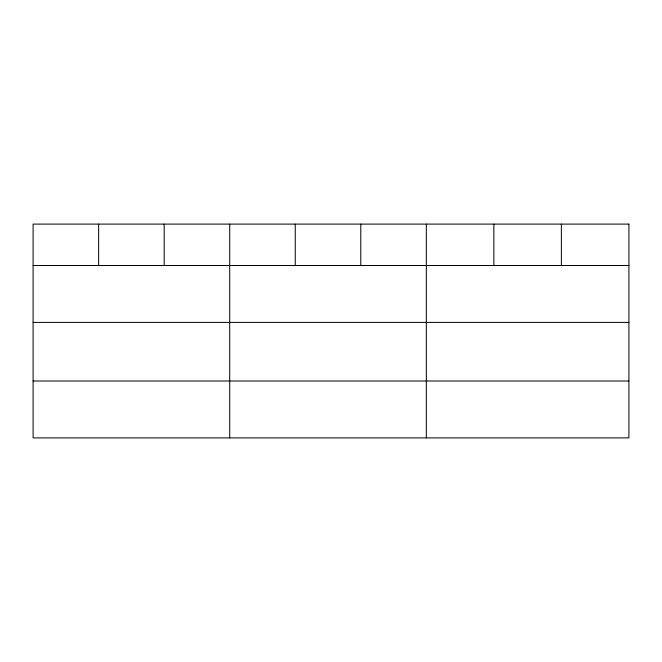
<?xml version="1.0" encoding="UTF-8"?>
<svg xmlns="http://www.w3.org/2000/svg" width="662" height="662" viewBox="0 0 662 662"><rect width="100%" height="100%" fill="white"/><g stroke="black" fill="none" stroke-linecap="round" stroke-linejoin="round"><path stroke-width="0.99" d="M33.1 265.495L628.9 265.495M33.1 322.394L628.9 322.394M33.1 381.006L628.9 381.006M561.376 224.104L561.376 265.495M493.852 224.104L493.852 265.495M426.328 224.104L426.328 437.896M360.79 224.104L360.79 265.495M295.252 224.104L295.252 265.495M229.714 224.104L229.714 437.896M164.176 224.104L164.176 265.495M98.638 224.104L98.638 265.495M628.9 224.104L33.1 224.104L33.1 437.896L628.9 437.896L628.9 224.104"/></g></svg>
